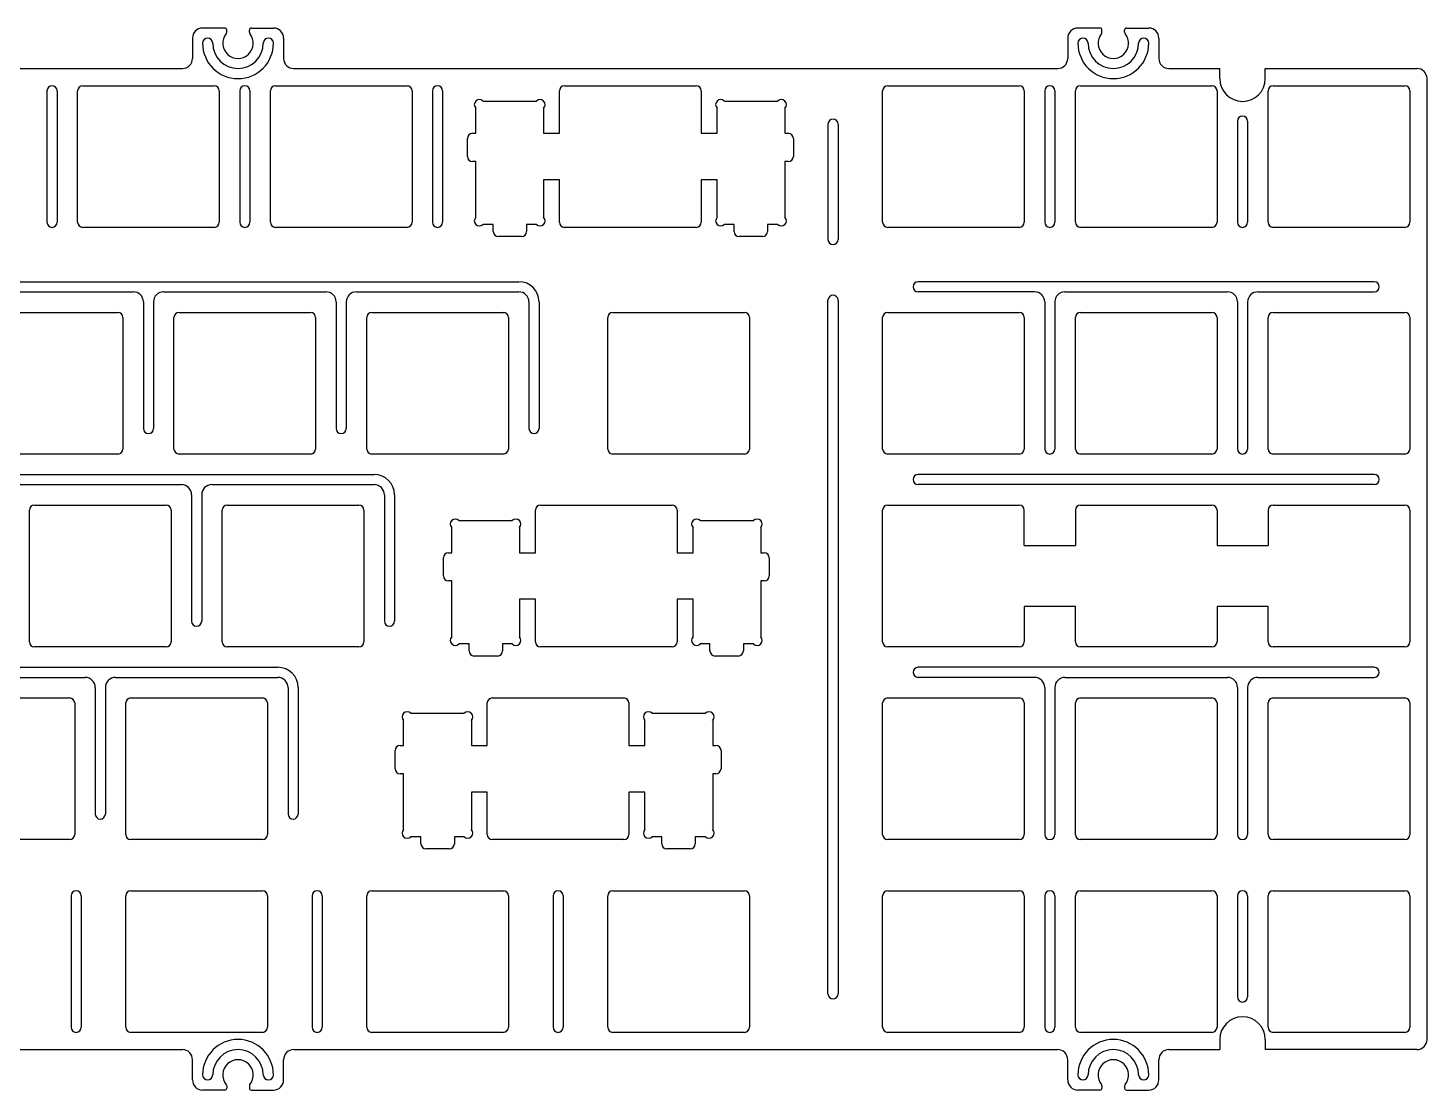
# Model space of a CAD drawing. Header units: millimetres. Extents: x 2457 to 2802, y 1540 to 1645.
# Drawn here: x 2663.5 to 2801.7, y 1539.7 to 1644.7 of the extents above; entities that cross this region are included whole.
import ezdxf

# ---------------------------------------------------------------- set-up
doc = ezdxf.new("R2010")
doc.units = ezdxf.units.MM

msp = doc.modelspace()

# ---------------------------------------------------------------- linework, layer by layer
for p, q in [((2682.93, 1644.66), (2680.75, 1644.66)), ((2683.13, 1644.24), (2683.13, 1644.46)), ((2685.37, 1644.24), (2685.37, 1644.46)), ((2685.57, 1644.66), (2687.75, 1644.66)), ((2769.43, 1644.66), (2767.25, 1644.66)), ((2769.63, 1644.24), (2769.63, 1644.46)), ((2771.87, 1644.24), (2771.87, 1644.46)), ((2772.07, 1644.66), (2774.25, 1644.66)), ((2679.75, 1643.66), (2679.75, 1641.66)), ((2681.25, 1643.66), (2681.25, 1643.66)), ((2687.25, 1643.66), (2687.25, 1643.66)), ((2688.75, 1643.66), (2688.75, 1641.66)), ((2766.25, 1643.66), (2766.25, 1641.66)), ((2767.75, 1643.66), (2767.75, 1643.66)), ((2773.75, 1643.66), (2773.75, 1643.66)), ((2775.25, 1643.66), (2775.25, 1641.66)), ((2630.02, 1640.66), (2678.75, 1640.66)), ((2689.75, 1640.66), (2765.25, 1640.66)), ((2776.25, 1640.66), (2781.27, 1640.66)), ((2781.27, 1639.66), (2781.27, 1640.66)), ((2785.77, 1640.66), (2800.75, 1640.66)), ((2785.77, 1639.66), (2785.77, 1640.66)), ((2665.37, 1638.46), (2665.37, 1625.46)), ((2665.87, 1638.96), (2665.87, 1638.96)), ((2666.37, 1638.46), (2666.37, 1625.46)), ((2668.4, 1625.46), (2668.4, 1638.46)), ((2668.9, 1638.96), (2681.9, 1638.96)), ((2682.4, 1638.46), (2682.4, 1625.46)), ((2684.42, 1638.46), (2684.42, 1625.46)), ((2684.92, 1638.96), (2684.92, 1638.96)), ((2685.42, 1638.46), (2685.42, 1625.46)), ((2687.45, 1625.46), (2687.45, 1638.46)), ((2687.95, 1638.96), (2700.95, 1638.96)), ((2701.45, 1638.46), (2701.45, 1625.46)), ((2703.47, 1638.46), (2703.47, 1625.46)), ((2703.97, 1638.96), (2703.97, 1638.96)), ((2704.47, 1638.46), (2704.47, 1625.46)), ((2716.02, 1634.26), (2716.02, 1638.46)), ((2716.52, 1638.96), (2729.52, 1638.96)), ((2730.02, 1638.46), (2730.02, 1634.26)), ((2747.95, 1625.46), (2747.95, 1638.46)), ((2748.45, 1638.96), (2761.45, 1638.96)), ((2761.95, 1638.46), (2761.95, 1625.46)), ((2763.97, 1638.46), (2763.97, 1625.46)), ((2764.47, 1638.96), (2764.47, 1638.96)), ((2764.97, 1638.46), (2764.97, 1625.46)), ((2767, 1625.46), (2767, 1638.46)), ((2767.5, 1638.96), (2780.5, 1638.96)), ((2781, 1638.46), (2781, 1625.46)), ((2786.05, 1625.46), (2786.05, 1638.46)), ((2786.55, 1638.96), (2799.55, 1638.96)), ((2800.05, 1638.46), (2800.05, 1625.46)), ((2801.75, 1544.71), (2801.75, 1639.66)), ((2708.46, 1637.44), (2713.74, 1637.44)), ((2732.31, 1637.44), (2737.59, 1637.44)), ((2707.75, 1634.26), (2707.75, 1636.74)), ((2714.45, 1636.74), (2714.45, 1634.26)), ((2731.6, 1634.26), (2731.6, 1636.74)), ((2738.3, 1636.74), (2738.3, 1634.26)), ((2743.05, 1635.66), (2743.05, 1635.66)), ((2783.52, 1635.96), (2783.52, 1635.96)), ((2707.42, 1634.26), (2707.75, 1634.26)), ((2714.45, 1634.26), (2716.02, 1634.26)), ((2730.02, 1634.26), (2731.6, 1634.26)), ((2738.3, 1634.26), (2738.63, 1634.26)), ((2742.55, 1635.16), (2742.55, 1623.76)), ((2743.55, 1635.16), (2743.55, 1623.76)), ((2783.02, 1635.46), (2783.02, 1625.46)), ((2784.02, 1635.46), (2784.02, 1625.46)), ((2706.92, 1631.97), (2706.92, 1633.76)), ((2739.13, 1633.76), (2739.13, 1631.97)), ((2707.75, 1631.47), (2707.42, 1631.47)), ((2707.75, 1625.95), (2707.75, 1631.47)), ((2738.3, 1631.47), (2738.3, 1625.95)), ((2738.63, 1631.47), (2738.3, 1631.47)), ((2714.45, 1629.66), (2714.45, 1625.95)), ((2716.02, 1629.66), (2714.45, 1629.66)), ((2716.02, 1625.46), (2716.02, 1629.66)), ((2730.02, 1629.66), (2730.02, 1625.46)), ((2731.6, 1629.66), (2730.02, 1629.66)), ((2731.6, 1625.95), (2731.6, 1629.66)), ((2665.87, 1624.96), (2665.87, 1624.96)), ((2681.9, 1624.96), (2668.9, 1624.96)), ((2684.92, 1624.96), (2684.92, 1624.96)), ((2700.95, 1624.96), (2687.95, 1624.96)), ((2703.97, 1624.96), (2703.97, 1624.96)), ((2709.48, 1625.25), (2708.46, 1625.25)), ((2709.48, 1624.55), (2709.48, 1625.25)), ((2712.77, 1625.25), (2712.77, 1624.55)), ((2713.74, 1625.25), (2712.77, 1625.25)), ((2729.52, 1624.96), (2716.52, 1624.96)), ((2733.28, 1625.25), (2732.31, 1625.25)), ((2733.28, 1624.55), (2733.28, 1625.25)), ((2736.57, 1625.25), (2736.57, 1624.55)), ((2737.59, 1625.25), (2736.57, 1625.25)), ((2761.45, 1624.96), (2748.45, 1624.96)), ((2764.47, 1624.96), (2764.47, 1624.96)), ((2780.5, 1624.96), (2767.5, 1624.96)), ((2783.52, 1624.96), (2783.52, 1624.96)), ((2799.55, 1624.96), (2786.55, 1624.96)), ((2712.27, 1624.05), (2709.98, 1624.05)), ((2736.07, 1624.05), (2733.78, 1624.05)), ((2743.05, 1623.26), (2743.05, 1623.26)), ((2486.4, 1619.59), (2712, 1619.59)), ((2796.52, 1619.59), (2751.47, 1619.59)), ((2657.85, 1618.59), (2673.9, 1618.59)), ((2676.9, 1618.59), (2692.95, 1618.59)), ((2695.95, 1618.59), (2712, 1618.59)), ((2742.55, 1549.21), (2742.55, 1617.76)), ((2743.05, 1618.26), (2743.05, 1618.26)), ((2743.55, 1617.76), (2743.55, 1549.21)), ((2750.97, 1618.56), (2750.97, 1618.56)), ((2762.97, 1618.59), (2751.47, 1618.59)), ((2765.97, 1618.59), (2782.02, 1618.59)), ((2785.02, 1618.59), (2796.52, 1618.59)), ((2797.02, 1618.56), (2797.02, 1618.56)), ((2659.37, 1616.56), (2672.37, 1616.56)), ((2674.9, 1617.59), (2674.9, 1605.09)), ((2675.9, 1617.59), (2675.9, 1605.09)), ((2678.42, 1616.56), (2691.42, 1616.56)), ((2693.95, 1617.59), (2693.95, 1605.09)), ((2694.95, 1617.59), (2694.95, 1605.09)), ((2697.47, 1616.56), (2710.47, 1616.56)), ((2713, 1617.59), (2713, 1605.09)), ((2714, 1617.59), (2714, 1605.09)), ((2721.29, 1616.56), (2734.29, 1616.56)), ((2748.45, 1616.56), (2761.45, 1616.56)), ((2763.97, 1617.59), (2763.97, 1603.06)), ((2764.97, 1617.59), (2764.97, 1603.06)), ((2767.5, 1616.56), (2780.5, 1616.56)), ((2783.02, 1617.59), (2783.02, 1603.06)), ((2784.02, 1617.59), (2784.02, 1603.06)), ((2786.55, 1616.56), (2799.55, 1616.56)), ((2672.87, 1616.06), (2672.87, 1603.06)), ((2677.92, 1603.06), (2677.92, 1616.06)), ((2691.92, 1616.06), (2691.92, 1603.06)), ((2696.97, 1603.06), (2696.97, 1616.06)), ((2710.97, 1616.06), (2710.97, 1603.06)), ((2720.79, 1603.06), (2720.79, 1616.06)), ((2734.79, 1616.06), (2734.79, 1603.06)), ((2747.95, 1603.06), (2747.95, 1616.06)), ((2761.95, 1616.06), (2761.95, 1603.06)), ((2767, 1603.06), (2767, 1616.06)), ((2781, 1616.06), (2781, 1603.06)), ((2786.05, 1603.06), (2786.05, 1616.06)), ((2800.05, 1616.06), (2800.05, 1603.06)), ((2672.37, 1602.56), (2659.37, 1602.56)), ((2691.42, 1602.56), (2678.42, 1602.56)), ((2710.47, 1602.56), (2697.47, 1602.56)), ((2734.29, 1602.56), (2721.29, 1602.56)), ((2761.45, 1602.56), (2748.45, 1602.56)), ((2780.5, 1602.56), (2767.5, 1602.56)), ((2799.55, 1602.56), (2786.55, 1602.56)), ((2491.16, 1600.54), (2697.71, 1600.54)), ((2796.52, 1600.54), (2751.47, 1600.54)), ((2662.61, 1599.54), (2678.66, 1599.54)), ((2679.66, 1598.54), (2679.66, 1586.04)), ((2680.66, 1598.54), (2680.66, 1586.04)), ((2681.66, 1599.54), (2697.71, 1599.54)), ((2698.71, 1598.54), (2698.71, 1586.04)), ((2699.71, 1598.54), (2699.71, 1586.04)), ((2796.52, 1599.54), (2751.47, 1599.54)), ((2663.64, 1584.01), (2663.64, 1597.01)), ((2664.14, 1597.51), (2677.14, 1597.51)), ((2677.64, 1597.01), (2677.64, 1584.01)), ((2682.69, 1584.01), (2682.69, 1597.01)), ((2683.19, 1597.51), (2696.19, 1597.51)), ((2696.69, 1597.01), (2696.69, 1584.01)), ((2713.64, 1592.81), (2713.64, 1597.01)), ((2714.14, 1597.51), (2727.14, 1597.51)), ((2727.64, 1597.01), (2727.64, 1592.81)), ((2747.95, 1584.01), (2747.95, 1597.01)), ((2748.45, 1597.51), (2761.45, 1597.51)), ((2761.95, 1593.51), (2761.95, 1597.01)), ((2767, 1597.01), (2767, 1593.51)), ((2767.5, 1597.51), (2780.5, 1597.51)), ((2781, 1597.01), (2781, 1593.51)), ((2786.05, 1597.01), (2786.05, 1593.51)), ((2786.55, 1597.51), (2799.55, 1597.51)), ((2800.05, 1597.01), (2800.05, 1584.01)), ((2706.08, 1595.99), (2711.36, 1595.99)), ((2729.93, 1595.99), (2735.21, 1595.99)), ((2705.37, 1592.81), (2705.37, 1595.29)), ((2712.07, 1595.29), (2712.07, 1592.81)), ((2729.22, 1592.81), (2729.22, 1595.29)), ((2735.92, 1595.29), (2735.92, 1592.81)), ((2705.04, 1592.81), (2705.37, 1592.81)), ((2712.07, 1592.81), (2713.64, 1592.81)), ((2727.64, 1592.81), (2729.22, 1592.81)), ((2735.92, 1592.81), (2736.24, 1592.81)), ((2761.95, 1593.51), (2767, 1593.51)), ((2781, 1593.51), (2786.05, 1593.51)), ((2704.54, 1590.52), (2704.54, 1592.31)), ((2736.74, 1592.31), (2736.74, 1590.52)), ((2705.37, 1590.02), (2705.04, 1590.02)), ((2705.37, 1584.5), (2705.37, 1590.02)), ((2735.92, 1590.02), (2735.92, 1584.5)), ((2736.24, 1590.02), (2735.92, 1590.02)), ((2712.07, 1588.21), (2712.07, 1584.5)), ((2713.64, 1588.21), (2712.07, 1588.21)), ((2713.64, 1584.01), (2713.64, 1588.21)), ((2727.64, 1588.21), (2727.64, 1584.01)), ((2729.22, 1588.21), (2727.64, 1588.21)), ((2729.22, 1584.5), (2729.22, 1588.21)), ((2761.95, 1587.51), (2761.95, 1584.01)), ((2767, 1587.51), (2761.95, 1587.51)), ((2767, 1584.01), (2767, 1587.51)), ((2781, 1587.51), (2781, 1584.01)), ((2786.05, 1587.51), (2781, 1587.51)), ((2786.05, 1584.01), (2786.05, 1587.51)), ((2677.14, 1583.51), (2664.14, 1583.51)), ((2696.19, 1583.51), (2683.19, 1583.51)), ((2707.09, 1583.8), (2706.08, 1583.8)), ((2707.09, 1583.1), (2707.09, 1583.8)), ((2710.39, 1583.8), (2710.39, 1583.1)), ((2711.36, 1583.8), (2710.39, 1583.8)), ((2727.14, 1583.51), (2714.14, 1583.51)), ((2730.89, 1583.8), (2729.93, 1583.8)), ((2730.89, 1583.1), (2730.89, 1583.8)), ((2734.19, 1583.8), (2734.19, 1583.1)), ((2735.21, 1583.8), (2734.19, 1583.8)), ((2761.45, 1583.51), (2748.45, 1583.51)), ((2780.5, 1583.51), (2767.5, 1583.51)), ((2799.55, 1583.51), (2786.55, 1583.51)), ((2709.89, 1582.6), (2707.59, 1582.6)), ((2733.69, 1582.6), (2731.39, 1582.6)), ((2500.69, 1581.49), (2688.19, 1581.49)), ((2653.09, 1580.49), (2669.14, 1580.49)), ((2672.14, 1580.49), (2688.19, 1580.49)), ((2796.52, 1581.49), (2751.47, 1581.49)), ((2762.97, 1580.49), (2751.47, 1580.49)), ((2765.97, 1580.49), (2782.02, 1580.49)), ((2785.02, 1580.49), (2796.52, 1580.49)), ((2670.14, 1579.49), (2670.14, 1566.99)), ((2671.14, 1579.49), (2671.14, 1566.99)), ((2689.19, 1579.49), (2689.19, 1566.99)), ((2690.19, 1579.49), (2690.19, 1566.99)), ((2763.97, 1579.49), (2763.97, 1564.96)), ((2764.97, 1579.49), (2764.97, 1564.96)), ((2783.02, 1579.49), (2783.02, 1564.96)), ((2784.02, 1579.49), (2784.02, 1564.96)), ((2654.61, 1578.46), (2667.61, 1578.46)), ((2668.11, 1577.96), (2668.11, 1564.96)), ((2673.16, 1564.96), (2673.16, 1577.96)), ((2673.66, 1578.46), (2686.66, 1578.46)), ((2687.16, 1577.96), (2687.16, 1564.96)), ((2708.88, 1573.76), (2708.88, 1577.96)), ((2709.38, 1578.46), (2722.38, 1578.46)), ((2722.88, 1577.96), (2722.88, 1573.76)), ((2747.95, 1564.96), (2747.95, 1577.96)), ((2748.45, 1578.46), (2761.45, 1578.46)), ((2761.95, 1577.96), (2761.95, 1564.96)), ((2767, 1564.96), (2767, 1577.96)), ((2767.5, 1578.46), (2780.5, 1578.46)), ((2781, 1577.96), (2781, 1564.96)), ((2786.05, 1564.96), (2786.05, 1577.96)), ((2786.55, 1578.46), (2799.55, 1578.46)), ((2800.05, 1577.96), (2800.05, 1564.96)), ((2700.61, 1573.76), (2700.61, 1576.24)), ((2701.31, 1576.94), (2706.6, 1576.94)), ((2707.31, 1576.24), (2707.31, 1573.76)), ((2724.46, 1573.76), (2724.46, 1576.24)), ((2725.16, 1576.94), (2730.45, 1576.94)), ((2731.16, 1576.24), (2731.16, 1573.76)), ((2700.28, 1573.76), (2700.61, 1573.76)), ((2707.31, 1573.76), (2708.88, 1573.76)), ((2722.88, 1573.76), (2724.46, 1573.76)), ((2731.16, 1573.76), (2731.48, 1573.76)), ((2699.78, 1571.47), (2699.78, 1573.26)), ((2731.98, 1573.26), (2731.98, 1571.47)), ((2700.61, 1570.97), (2700.28, 1570.97)), ((2700.61, 1565.45), (2700.61, 1570.97)), ((2731.16, 1570.97), (2731.16, 1565.45)), ((2731.48, 1570.97), (2731.16, 1570.97)), ((2707.31, 1569.16), (2707.31, 1565.45)), ((2708.88, 1569.16), (2707.31, 1569.16)), ((2708.88, 1564.96), (2708.88, 1569.16)), ((2722.88, 1569.16), (2722.88, 1564.96)), ((2724.46, 1569.16), (2722.88, 1569.16)), ((2724.46, 1565.45), (2724.46, 1569.16)), ((2667.61, 1564.46), (2654.61, 1564.46)), ((2686.66, 1564.46), (2673.66, 1564.46)), ((2702.33, 1564.75), (2701.31, 1564.75)), ((2702.33, 1564.05), (2702.33, 1564.75)), ((2705.63, 1564.75), (2705.63, 1564.05)), ((2706.6, 1564.75), (2705.63, 1564.75)), ((2722.38, 1564.46), (2709.38, 1564.46)), ((2726.13, 1564.75), (2725.16, 1564.75)), ((2726.13, 1564.05), (2726.13, 1564.75)), ((2729.43, 1564.75), (2729.43, 1564.05)), ((2730.45, 1564.75), (2729.43, 1564.75)), ((2761.45, 1564.46), (2748.45, 1564.46)), ((2780.5, 1564.46), (2767.5, 1564.46)), ((2799.55, 1564.46), (2786.55, 1564.46)), ((2705.13, 1563.55), (2702.83, 1563.55)), ((2728.93, 1563.55), (2726.63, 1563.55)), ((2667.76, 1558.91), (2667.76, 1545.91)), ((2668.26, 1559.41), (2668.26, 1559.41)), ((2668.76, 1558.91), (2668.76, 1545.91)), ((2673.16, 1545.91), (2673.16, 1558.91)), ((2673.66, 1559.41), (2686.66, 1559.41)), ((2687.16, 1558.91), (2687.16, 1545.91)), ((2691.57, 1558.91), (2691.57, 1545.91)), ((2692.07, 1559.41), (2692.07, 1559.41)), ((2692.57, 1558.91), (2692.57, 1545.91)), ((2696.97, 1545.91), (2696.97, 1558.91)), ((2697.47, 1559.41), (2710.47, 1559.41)), ((2710.97, 1558.91), (2710.97, 1545.91)), ((2715.38, 1558.91), (2715.38, 1545.91)), ((2715.88, 1559.41), (2715.88, 1559.41)), ((2716.38, 1558.91), (2716.38, 1545.91)), ((2720.79, 1545.91), (2720.79, 1558.91)), ((2721.29, 1559.41), (2734.29, 1559.41)), ((2734.79, 1558.91), (2734.79, 1545.91)), ((2747.95, 1545.91), (2747.95, 1558.91)), ((2748.45, 1559.41), (2761.45, 1559.41)), ((2761.95, 1558.91), (2761.95, 1545.91)), ((2763.97, 1558.91), (2763.97, 1545.91)), ((2764.47, 1559.41), (2764.47, 1559.41)), ((2764.97, 1558.91), (2764.97, 1545.91)), ((2767, 1545.91), (2767, 1558.91)), ((2767.5, 1559.41), (2780.5, 1559.41)), ((2781, 1558.91), (2781, 1545.91)), ((2783.02, 1558.91), (2783.02, 1548.91)), ((2783.52, 1559.41), (2783.52, 1559.41)), ((2784.02, 1558.91), (2784.02, 1548.91)), ((2786.05, 1545.91), (2786.05, 1558.91)), ((2786.55, 1559.41), (2799.55, 1559.41)), ((2800.05, 1558.91), (2800.05, 1545.91)), ((2743.05, 1548.71), (2743.05, 1548.71)), ((2783.52, 1548.41), (2783.52, 1548.41)), ((2668.26, 1545.41), (2668.26, 1545.41)), ((2686.66, 1545.41), (2673.66, 1545.41)), ((2692.07, 1545.41), (2692.07, 1545.41)), ((2710.47, 1545.41), (2697.47, 1545.41)), ((2715.88, 1545.41), (2715.88, 1545.41)), ((2734.29, 1545.41), (2721.29, 1545.41)), ((2761.45, 1545.41), (2748.45, 1545.41)), ((2764.47, 1545.41), (2764.47, 1545.41)), ((2780.5, 1545.41), (2767.5, 1545.41)), ((2781.27, 1544.71), (2781.27, 1543.71)), ((2785.77, 1544.71), (2785.77, 1543.71)), ((2799.55, 1545.41), (2786.55, 1545.41)), ((2630.02, 1543.71), (2678.75, 1543.71)), ((2689.75, 1543.71), (2765.25, 1543.71)), ((2776.25, 1543.71), (2781.27, 1543.71)), ((2800.75, 1543.71), (2785.77, 1543.71)), ((2679.75, 1540.71), (2679.75, 1542.71)), ((2688.75, 1540.71), (2688.75, 1542.71)), ((2766.25, 1540.71), (2766.25, 1542.71)), ((2775.25, 1540.71), (2775.25, 1542.71)), ((2681.25, 1540.71), (2681.25, 1540.71)), ((2687.25, 1540.71), (2687.25, 1540.71)), ((2767.75, 1540.71), (2767.75, 1540.71)), ((2773.75, 1540.71), (2773.75, 1540.71)), ((2682.93, 1539.71), (2680.75, 1539.71)), ((2683.13, 1540.14), (2683.13, 1539.91)), ((2685.37, 1540.14), (2685.37, 1539.91)), ((2685.57, 1539.71), (2687.75, 1539.71)), ((2769.43, 1539.71), (2767.25, 1539.71)), ((2769.63, 1540.14), (2769.63, 1539.91)), ((2771.87, 1540.14), (2771.87, 1539.91)), ((2772.07, 1539.71), (2774.25, 1539.71))]:
    msp.add_line(p, q)
for centre, radius, start, end in [((2680.75, 1643.66), 1, 90, 180), ((2684.25, 1643.16), 1.5, 140.8335, 39.1665), ((2682.93, 1644.46), 0.2, 0, 90), ((2682.93, 1644.24), 0.2, 320.8335, 0), ((2685.57, 1644.46), 0.2, 90, 180), ((2685.57, 1644.24), 0.2, 180, 219.1665), ((2687.75, 1643.66), 1, 0, 90), ((2767.25, 1643.66), 1, 90, 180), ((2770.75, 1643.16), 1.5, 140.8335, 39.1665), ((2769.43, 1644.46), 0.2, 0, 90), ((2769.43, 1644.24), 0.2, 320.8335, 0), ((2772.07, 1644.46), 0.2, 90, 180), ((2772.07, 1644.24), 0.2, 180, 219.1665), ((2774.25, 1643.66), 1, 0, 90), ((2681.25, 1643.16), 0.5, 90, 180), ((2684.25, 1643.16), 3.5, 180, 0), ((2681.25, 1643.16), 0.5, 0, 90), ((2684.25, 1643.16), 2.5, 180, 360), ((2687.25, 1643.16), 0.5, 90, 180), ((2687.25, 1643.16), 0.5, 0, 90), ((2767.75, 1643.16), 0.5, 90, 180), ((2770.75, 1643.16), 3.5, 180, 0), ((2767.75, 1643.16), 0.5, 0, 90), ((2770.75, 1643.16), 2.5, 180, 360), ((2773.75, 1643.16), 0.5, 90, 180), ((2773.75, 1643.16), 0.5, 0, 90), ((2678.75, 1641.66), 1, 270, 0), ((2689.75, 1641.66), 1, 180, 270), ((2765.25, 1641.66), 1, 270, 0), ((2776.25, 1641.66), 1, 180, 270), ((2800.75, 1639.66), 1, 0, 90), ((2665.87, 1638.46), 0.5, 90, 180), ((2665.87, 1638.46), 0.5, 0, 90), ((2668.9, 1638.46), 0.5, 90, 180), ((2681.9, 1638.46), 0.5, 0, 90), ((2684.92, 1638.46), 0.5, 90, 180), ((2684.92, 1638.46), 0.5, 0, 90), ((2687.95, 1638.46), 0.5, 90, 180), ((2700.95, 1638.46), 0.5, 0, 90), ((2703.97, 1638.46), 0.5, 90, 180), ((2703.97, 1638.46), 0.5, 0, 90), ((2716.52, 1638.46), 0.5, 90, 180), ((2729.52, 1638.46), 0.5, 0, 90), ((2748.45, 1638.46), 0.5, 90, 180), ((2761.45, 1638.46), 0.5, 0, 90), ((2764.47, 1638.46), 0.5, 90, 180), ((2764.47, 1638.46), 0.5, 0, 90), ((2767.5, 1638.46), 0.5, 90, 180), ((2780.5, 1638.46), 0.5, 0, 90), ((2783.52, 1639.66), 2.25, 180, 360), ((2786.55, 1638.46), 0.5, 90, 180), ((2799.55, 1638.46), 0.5, 0, 90), ((2708.1, 1637.09), 0.5, 45, 225), ((2714.1, 1637.09), 0.5, 315.0016, 135), ((2731.95, 1637.09), 0.5, 45, 224.9984), ((2737.95, 1637.09), 0.5, 315, 135), ((2743.05, 1635.16), 0.5, 90, 180), ((2743.05, 1635.16), 0.5, 0, 90), ((2783.52, 1635.46), 0.5, 90, 180), ((2783.52, 1635.46), 0.5, 0, 90), ((2707.42, 1633.76), 0.5, 90, 180), ((2738.63, 1633.76), 0.5, 0, 90), ((2707.42, 1631.97), 0.5, 180, 270), ((2738.63, 1631.97), 0.5, 270, 0), ((2708.1, 1625.6), 0.5, 135, 315), ((2714.1, 1625.6), 0.5, 225, 45), ((2731.95, 1625.6), 0.5, 135, 315), ((2737.95, 1625.6), 0.5, 225, 45), ((2665.87, 1625.46), 0.5, 180, 270), ((2665.87, 1625.46), 0.5, 270, 0), ((2668.9, 1625.46), 0.5, 180, 270), ((2681.9, 1625.46), 0.5, 270, 0), ((2684.92, 1625.46), 0.5, 180, 270), ((2684.92, 1625.46), 0.5, 270, 0), ((2687.95, 1625.46), 0.5, 180, 270), ((2700.95, 1625.46), 0.5, 270, 0), ((2703.97, 1625.46), 0.5, 180, 270), ((2703.97, 1625.46), 0.5, 270, 0), ((2709.98, 1624.55), 0.5, 180, 270), ((2712.27, 1624.55), 0.5, 270, 360), ((2716.52, 1625.46), 0.5, 180, 270), ((2729.52, 1625.46), 0.5, 270, 360), ((2733.78, 1624.55), 0.5, 180, 270), ((2736.07, 1624.55), 0.5, 270, 0), ((2748.45, 1625.46), 0.5, 180, 270), ((2761.45, 1625.46), 0.5, 270, 0), ((2764.47, 1625.46), 0.5, 180, 270), ((2764.47, 1625.46), 0.5, 270, 0), ((2767.5, 1625.46), 0.5, 180, 270), ((2780.5, 1625.46), 0.5, 270, 0), ((2783.52, 1625.46), 0.5, 180, 270), ((2783.52, 1625.46), 0.5, 270, 0), ((2786.55, 1625.46), 0.5, 180, 270), ((2799.55, 1625.46), 0.5, 270, 0), ((2743.05, 1623.76), 0.5, 180, 270), ((2743.05, 1623.76), 0.5, 270, 0), ((2712, 1617.59), 2, 0, 90), ((2751.47, 1619.09), 0.5, 90, 180), ((2751.47, 1619.09), 0.5, 180, 270), ((2796.52, 1619.09), 0.5, 0, 90), ((2796.52, 1619.09), 0.5, 270, 0), ((2673.9, 1617.59), 1, 0, 90), ((2676.9, 1617.59), 1, 90, 180), ((2692.95, 1617.59), 1, 0, 90), ((2695.95, 1617.59), 1, 90, 180), ((2712, 1617.59), 1, 0, 90), ((2743.05, 1617.76), 0.5, 90, 180), ((2743.05, 1617.76), 0.5, 0, 90), ((2762.97, 1617.59), 1, 0, 90), ((2765.97, 1617.59), 1, 90, 180), ((2782.02, 1617.59), 1, 0, 90), ((2785.02, 1617.59), 1, 90, 180), ((2672.37, 1616.06), 0.5, 0, 90), ((2678.42, 1616.06), 0.5, 90, 180), ((2691.42, 1616.06), 0.5, 0, 90), ((2697.47, 1616.06), 0.5, 90, 180), ((2710.47, 1616.06), 0.5, 0, 90), ((2721.29, 1616.06), 0.5, 90, 180), ((2734.29, 1616.06), 0.5, 0, 90), ((2748.45, 1616.06), 0.5, 90, 180), ((2761.45, 1616.06), 0.5, 0, 90), ((2767.5, 1616.06), 0.5, 90, 180), ((2780.5, 1616.06), 0.5, 0, 90), ((2786.55, 1616.06), 0.5, 90, 180), ((2799.55, 1616.06), 0.5, 0, 90), ((2675.4, 1605.09), 0.5, 180, 270), ((2675.4, 1605.09), 0.5, 270, 360), ((2694.45, 1605.09), 0.5, 180, 270), ((2694.45, 1605.09), 0.5, 270, 360), ((2713.5, 1605.09), 0.5, 180, 270), ((2713.5, 1605.09), 0.5, 270, 360), ((2672.37, 1603.06), 0.5, 270, 0), ((2678.42, 1603.06), 0.5, 180, 270), ((2691.42, 1603.06), 0.5, 270, 0), ((2697.47, 1603.06), 0.5, 180, 270), ((2710.47, 1603.06), 0.5, 270, 0), ((2721.29, 1603.06), 0.5, 180, 270), ((2734.29, 1603.06), 0.5, 270, 0), ((2748.45, 1603.06), 0.5, 180, 270), ((2761.45, 1603.06), 0.5, 270, 0), ((2764.47, 1603.06), 0.5, 180, 270), ((2764.47, 1603.06), 0.5, 270, 360), ((2767.5, 1603.06), 0.5, 180, 270), ((2780.5, 1603.06), 0.5, 270, 0), ((2783.52, 1603.06), 0.5, 180, 270), ((2783.52, 1603.06), 0.5, 270, 360), ((2786.55, 1603.06), 0.5, 180, 270), ((2799.55, 1603.06), 0.5, 270, 0), ((2697.71, 1598.54), 2, 0, 90), ((2751.47, 1600.04), 0.5, 90, 180), ((2751.47, 1600.04), 0.5, 180, 270), ((2796.52, 1600.04), 0.5, 0, 90), ((2796.52, 1600.04), 0.5, 270, 0), ((2678.66, 1598.54), 1, 0, 90), ((2681.66, 1598.54), 1, 90, 180), ((2697.71, 1598.54), 1, 0, 90), ((2664.14, 1597.01), 0.5, 90, 180), ((2677.14, 1597.01), 0.5, 0, 90), ((2683.19, 1597.01), 0.5, 90, 180), ((2696.19, 1597.01), 0.5, 0, 90), ((2714.14, 1597.01), 0.5, 90, 180), ((2727.14, 1597.01), 0.5, 0, 90), ((2748.45, 1597.01), 0.5, 90, 180), ((2761.45, 1597.01), 0.5, 0, 90), ((2767.5, 1597.01), 0.5, 90, 180), ((2780.5, 1597.01), 0.5, 0, 90), ((2786.55, 1597.01), 0.5, 90, 180), ((2799.55, 1597.01), 0.5, 0, 90), ((2705.72, 1595.64), 0.5, 45, 225), ((2711.71, 1595.64), 0.5, 315.0016, 135), ((2729.57, 1595.64), 0.5, 45, 224.9984), ((2735.56, 1595.64), 0.5, 315, 135), ((2705.04, 1592.31), 0.5, 90, 180), ((2736.24, 1592.31), 0.5, 0, 90), ((2705.04, 1590.52), 0.5, 180, 270), ((2736.24, 1590.52), 0.5, 270, 0), ((2680.16, 1586.04), 0.5, 180, 270), ((2680.16, 1586.04), 0.5, 270, 0), ((2699.21, 1586.04), 0.5, 180, 270), ((2699.21, 1586.04), 0.5, 270, 0), ((2705.72, 1584.15), 0.5, 135, 315), ((2711.71, 1584.15), 0.5, 225, 45), ((2729.57, 1584.15), 0.5, 135, 315), ((2735.56, 1584.15), 0.5, 225, 45), ((2664.14, 1584.01), 0.5, 180, 270), ((2677.14, 1584.01), 0.5, 270, 0), ((2683.19, 1584.01), 0.5, 180, 270), ((2696.19, 1584.01), 0.5, 270, 0), ((2707.59, 1583.1), 0.5, 180, 270), ((2709.89, 1583.1), 0.5, 270, 360), ((2714.14, 1584.01), 0.5, 180, 270), ((2727.14, 1584.01), 0.5, 270, 360), ((2731.39, 1583.1), 0.5, 180, 270), ((2733.69, 1583.1), 0.5, 270, 0), ((2748.45, 1584.01), 0.5, 180, 270), ((2761.45, 1584.01), 0.5, 270, 0), ((2767.5, 1584.01), 0.5, 180, 270), ((2780.5, 1584.01), 0.5, 270, 0), ((2786.55, 1584.01), 0.5, 180, 270), ((2799.55, 1584.01), 0.5, 270, 0), ((2669.14, 1579.49), 1, 0, 90), ((2672.14, 1579.49), 1, 90, 180), ((2688.19, 1579.49), 2, 0, 90), ((2688.19, 1579.49), 1, 0, 90), ((2751.47, 1580.99), 0.5, 90, 180), ((2751.47, 1580.99), 0.5, 180, 270), ((2762.97, 1579.49), 1, 0, 90), ((2765.97, 1579.49), 1, 90, 180), ((2782.02, 1579.49), 1, 0, 90), ((2785.02, 1579.49), 1, 90, 180), ((2796.52, 1580.99), 0.5, 0, 90), ((2796.52, 1580.99), 0.5, 270, 0), ((2667.61, 1577.96), 0.5, 0, 90), ((2673.66, 1577.96), 0.5, 90, 180), ((2686.66, 1577.96), 0.5, 0, 90), ((2709.38, 1577.96), 0.5, 90, 180), ((2722.38, 1577.96), 0.5, 0, 90), ((2748.45, 1577.96), 0.5, 90, 180), ((2761.45, 1577.96), 0.5, 0, 90), ((2767.5, 1577.96), 0.5, 90, 180), ((2780.5, 1577.96), 0.5, 0, 90), ((2786.55, 1577.96), 0.5, 90, 180), ((2799.55, 1577.96), 0.5, 0, 90), ((2700.96, 1576.59), 0.5, 45, 225), ((2706.95, 1576.59), 0.5, 315.0016, 135), ((2724.81, 1576.59), 0.5, 45, 224.9984), ((2730.8, 1576.59), 0.5, 315, 135), ((2700.28, 1573.26), 0.5, 90, 180), ((2731.48, 1573.26), 0.5, 0, 90), ((2700.28, 1571.47), 0.5, 180, 270), ((2731.48, 1571.47), 0.5, 270, 0), ((2670.64, 1566.99), 0.5, 180, 270), ((2670.64, 1566.99), 0.5, 270, 0), ((2689.69, 1566.99), 0.5, 180, 270), ((2689.69, 1566.99), 0.5, 270, 0), ((2700.96, 1565.1), 0.5, 135, 315), ((2706.95, 1565.1), 0.5, 225, 45), ((2724.81, 1565.1), 0.5, 135, 315), ((2730.8, 1565.1), 0.5, 225, 45), ((2667.61, 1564.96), 0.5, 270, 0), ((2673.66, 1564.96), 0.5, 180, 270), ((2686.66, 1564.96), 0.5, 270, 0), ((2702.83, 1564.05), 0.5, 180, 270), ((2705.13, 1564.05), 0.5, 270, 360), ((2709.38, 1564.96), 0.5, 180, 270), ((2722.38, 1564.96), 0.5, 270, 360), ((2726.63, 1564.05), 0.5, 180, 270), ((2728.93, 1564.05), 0.5, 270, 0), ((2748.45, 1564.96), 0.5, 180, 270), ((2761.45, 1564.96), 0.5, 270, 0), ((2764.47, 1564.96), 0.5, 180, 270), ((2764.47, 1564.96), 0.5, 270, 360), ((2767.5, 1564.96), 0.5, 180, 270), ((2780.5, 1564.96), 0.5, 270, 0), ((2783.52, 1564.96), 0.5, 180, 270), ((2783.52, 1564.96), 0.5, 270, 360), ((2786.55, 1564.96), 0.5, 180, 270), ((2799.55, 1564.96), 0.5, 270, 0), ((2668.26, 1558.91), 0.5, 90, 180), ((2668.26, 1558.91), 0.5, 0, 90), ((2673.66, 1558.91), 0.5, 90, 180), ((2686.66, 1558.91), 0.5, 0, 90), ((2692.07, 1558.91), 0.5, 90, 180), ((2692.07, 1558.91), 0.5, 0, 90), ((2697.47, 1558.91), 0.5, 90, 180), ((2710.47, 1558.91), 0.5, 0, 90), ((2715.88, 1558.91), 0.5, 90, 180), ((2715.88, 1558.91), 0.5, 0, 90), ((2721.29, 1558.91), 0.5, 90, 180), ((2734.29, 1558.91), 0.5, 0, 90), ((2748.45, 1558.91), 0.5, 90, 180), ((2761.45, 1558.91), 0.5, 0, 90), ((2764.47, 1558.91), 0.5, 90, 180), ((2764.47, 1558.91), 0.5, 0, 90), ((2767.5, 1558.91), 0.5, 90, 180), ((2780.5, 1558.91), 0.5, 0, 90), ((2783.52, 1558.91), 0.5, 90, 180), ((2783.52, 1558.91), 0.5, 0, 90), ((2786.55, 1558.91), 0.5, 90, 180), ((2799.55, 1558.91), 0.5, 0, 90), ((2743.05, 1549.21), 0.5, 180, 270), ((2743.05, 1549.21), 0.5, 270, 0), ((2783.52, 1548.91), 0.5, 180, 270), ((2783.52, 1548.91), 0.5, 270, 0), ((2668.26, 1545.91), 0.5, 180, 270), ((2668.26, 1545.91), 0.5, 270, 0), ((2673.66, 1545.91), 0.5, 180, 270), ((2686.66, 1545.91), 0.5, 270, 0), ((2692.07, 1545.91), 0.5, 180, 270), ((2692.07, 1545.91), 0.5, 270, 0), ((2697.47, 1545.91), 0.5, 180, 270), ((2710.47, 1545.91), 0.5, 270, 0), ((2715.88, 1545.91), 0.5, 180, 270), ((2715.88, 1545.91), 0.5, 270, 0), ((2721.29, 1545.91), 0.5, 180, 270), ((2734.29, 1545.91), 0.5, 270, 0), ((2748.45, 1545.91), 0.5, 180, 270), ((2761.45, 1545.91), 0.5, 270, 0), ((2764.47, 1545.91), 0.5, 180, 270), ((2764.47, 1545.91), 0.5, 270, 0), ((2767.5, 1545.91), 0.5, 180, 270), ((2780.5, 1545.91), 0.5, 270, 0), ((2783.52, 1544.71), 2.25, 0, 180), ((2786.55, 1545.91), 0.5, 180, 270), ((2799.55, 1545.91), 0.5, 270, 0), ((2684.25, 1541.21), 3.5, 0, 180), ((2770.75, 1541.21), 3.5, 0, 180), ((2800.75, 1544.71), 1, 270, 0), ((2678.75, 1542.71), 1, 0, 90), ((2684.25, 1541.21), 2.5, 0, 180), ((2689.75, 1542.71), 1, 90, 180), ((2765.25, 1542.71), 1, 0, 90), ((2770.75, 1541.21), 2.5, 0, 180), ((2776.25, 1542.71), 1, 90, 180), ((2684.25, 1541.21), 1.5, 320.8335, 219.1665), ((2770.75, 1541.21), 1.5, 320.8335, 219.1665), ((2680.75, 1540.71), 1, 180, 270), ((2681.25, 1541.21), 0.5, 180, 270), ((2681.25, 1541.21), 0.5, 270, 360), ((2682.93, 1540.14), 0.2, 0, 39.1665), ((2685.57, 1540.14), 0.2, 140.8335, 180), ((2687.25, 1541.21), 0.5, 180, 270), ((2687.25, 1541.21), 0.5, 270, 360), ((2687.75, 1540.71), 1, 270, 0), ((2767.25, 1540.71), 1, 180, 270), ((2767.75, 1541.21), 0.5, 180, 270), ((2767.75, 1541.21), 0.5, 270, 360), ((2769.43, 1540.14), 0.2, 0, 39.1665), ((2772.07, 1540.14), 0.2, 140.8335, 180), ((2773.75, 1541.21), 0.5, 180, 270), ((2773.75, 1541.21), 0.5, 270, 360), ((2774.25, 1540.71), 1, 270, 0), ((2682.93, 1539.91), 0.2, 270, 0), ((2685.57, 1539.91), 0.2, 180, 270), ((2769.43, 1539.91), 0.2, 270, 0), ((2772.07, 1539.91), 0.2, 180, 270)]:
    msp.add_arc(centre, radius, start, end)

doc.saveas('drawing.dxf')
